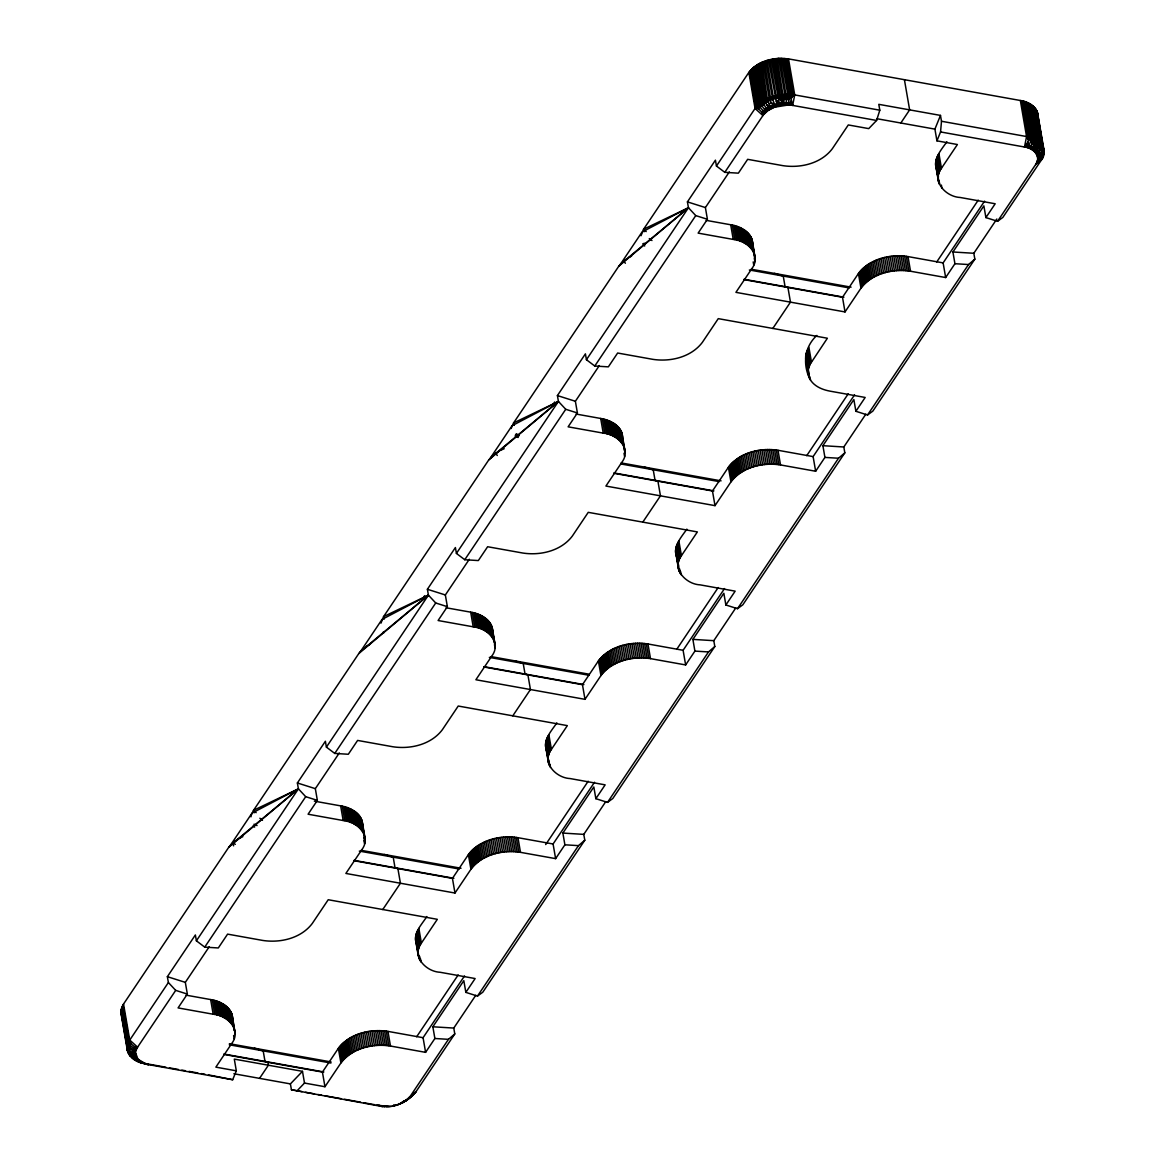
<?xml version="1.0" encoding="UTF-8"?>
<svg xmlns="http://www.w3.org/2000/svg" width="1165" height="1165" viewBox="0 0 1165 1165"><rect width="100%" height="100%" fill="white"/><g stroke="black" fill="none" stroke-linecap="round" stroke-linejoin="round"><path stroke-width="1.5" d="M1037.432 119.209C1040.432 108.898 1029.307 101.53 1020.351 100.496L788.501 58.891L778.584 58.323L768.39 59.968L761.59 62.415L767.779 101.413L758.284 108.578L755.066 108.476L716.446 166.013L724.79 172.333L738.362 173.163L747.653 159.328L782.778 165.634C800.457 168.372 821.15 163.522 832.349 148.698L848.295 124.946L868.74 128.616L876.59 120.461L879.808 110.194L878.789 104.34L940.475 115.408L941.495 121.262L940.548 131.936L936.937 140.849L957.397 144.518L941.451 168.27C931.214 181.565 946.213 196.87 960.062 197.453L995.187 203.758L985.896 217.593L997.56 221.277L1002.847 217.418L1041.466 159.882C1049.65 149.251 1037.666 137.004 1026.569 136.538L941.495 121.262M121.874 1016.856L120.956 1010.536L123.534 1004.041L228.777 847.232L235.592 840.548M605.785 801.593L583.782 834.373L584.801 840.227L482.791 992.216L477.49 996.075L465.84 992.376L475.131 978.542L440.006 972.251C426.157 971.654 411.158 956.363 421.395 943.068L437.326 919.316L328.224 899.73L312.278 923.481C301.08 938.306 280.401 943.169 262.708 940.432L227.597 934.126L218.306 947.961L204.734 947.13L196.39 940.81L195.37 934.956L167.367 976.678L168.386 982.532L129.752 1040.068C121.568 1050.67 133.567 1062.99 144.649 1063.412L165.925 1067.227M187.347 994.08L175.697 990.381L137.587 1047.16L134.747 1046.869C129.679 1056.16 140.31 1064.009 148.756 1064.664L232.694 1079.722L236.32 1070.824L215.86 1067.14L231.806 1043.389C242.029 1030.108 227.044 1014.802 213.18 1014.22L178.07 1007.914L187.347 994.08L185.322 982.357L209.292 946.65M362.606 825.752C363.058 814.087 350.752 807.389 340.661 805.874L314.332 801.141M735.799 607.897L713.796 640.677L714.815 646.531L612.805 798.506L607.504 802.379L595.854 798.68L593.83 786.972L562.87 833.077L564.894 844.8L555.618 858.634L520.493 852.343C502.799 849.591 482.121 854.455 470.922 869.279L454.976 893.031L345.874 873.444L361.82 849.693C372.043 836.412 357.058 821.107 343.194 820.524L308.084 814.219L317.361 800.384L315.336 788.661L339.306 752.954M416.356 943.359C412.628 933.194 422.109 924.195 426.827 916.535M865.813 414.201L843.81 446.981L844.829 452.835L742.819 604.81L737.518 608.683L725.868 604.985L723.844 593.262L692.884 639.381L694.908 651.104L685.632 664.938L650.507 658.633C632.813 655.895 612.135 660.759 600.936 675.584L584.99 699.335L475.888 679.748L491.834 655.997C502.057 642.701 487.072 627.411 473.208 626.814L438.098 620.523L447.375 606.688L445.35 594.966L469.32 559.258M546.793 750.741C542.031 740.43 551.817 730.572 556.841 722.839M135.591 1052.738L137.892 1059.189L145.858 1063.98L137.12 1059.611L138.402 1059.757L135.956 1058.432L137.426 1058.621L135.009 1057.15L136.655 1057.398L133.771 1054.383L135.722 1054.791L133.509 1052.927L135.577 1053.422L133.465 1051.427L135.65 1052.039L127.102 1047.51M996.832 219.005L973.824 253.271L974.843 259.14L872.833 411.114L867.546 414.988L855.882 411.289L853.858 399.566L822.898 445.685L824.922 457.408L815.646 471.243L780.521 464.937C762.827 462.199 742.149 467.063 730.95 481.888L715.004 505.639L605.902 486.053L621.848 462.301C632.071 449.006 617.086 433.715 603.222 433.118L568.112 426.827L577.403 412.978L575.379 401.27L599.334 365.562M677.331 558.093C671.477 547.725 681.496 536.934 686.855 529.143M985.896 217.593L983.872 205.87L952.912 251.989L954.936 263.712L945.66 277.547L910.535 271.241C892.841 268.503 872.163 273.367 860.964 288.177L845.018 311.929L735.916 292.357L751.862 268.605C762.085 255.31 747.1 240.005 733.236 239.422L698.126 233.117L707.417 219.282L705.393 207.559L729.348 171.867M855.882 411.289L865.173 397.454L830.048 391.149C822.257 389.722 813.942 386.27 809.879 379.047C802.598 364.296 804.316 346.791 816.869 335.447M937.359 170.702C931.505 160.333 941.524 149.542 946.897 141.751M997.56 221.277L1035.656 164.513C1041.801 156.532 1032.802 147.358 1024.486 147.008L940.548 131.936M1038.219 148.144L1038.831 141.679L1032.612 105.636M1033.035 150.372L1035.51 145.698L1035.044 139.261L1028.812 103.219M762.886 61.847L769.118 97.889L771.274 102.753L774.55 104.355L774.434 107.224L768.012 110.544L763.381 114.884L724.79 172.333M1020.351 100.496L1026.569 136.538L1024.486 147.008L1027.137 144.853L1032.729 147.052L1037.738 151.596L1035.831 153.052L1037.054 140.397L1030.821 104.355M761.59 62.415L760.323 63.012L766.541 99.054L769.031 103.772L771.274 102.753L774.434 107.224L788.472 104.952L789.171 94.321L782.938 58.279M764.225 61.323L770.444 97.365L770.196 100.321L767.779 101.413L765.318 99.695L759.085 63.653L760.323 63.012M232.49 1020.613C233.961 1008.468 221.088 1001.026 210.647 999.57L186.065 995.158M317.361 800.384L305.711 796.685L298.4 788.836L297.381 782.967L325.385 741.26L326.404 747.115L334.748 753.42L348.32 754.265L357.611 740.43L392.722 746.736C410.415 749.474 431.094 744.61 442.307 729.785L458.238 706.034L567.34 725.62L551.409 749.372C541.172 762.653 556.171 777.958 570.02 778.54L605.145 784.846L595.854 798.68M752.546 245.83C754.032 233.684 741.144 226.243 730.717 224.772L706.136 220.36M577.403 412.978L565.739 409.294L558.428 401.43L557.409 395.576L585.413 353.854L586.432 359.723L594.776 366.028L608.348 366.858L617.639 353.024L652.764 359.33C670.443 362.067 691.122 357.218 702.335 342.394L718.266 318.642L827.383 338.229L810.083 364.266L808.408 368.926L808.321 374.693M768.39 59.968L776.822 103.656L776.502 106.51L774.55 104.355L764.808 109.612L762.041 112.335L762.9 115.568L755.066 108.476L748.847 72.434L753.609 67.293L759.085 63.653M788.472 104.952L790.598 105.098L791.996 94.54L785.763 58.498M236.32 1070.824L234.296 1059.101L302.478 1071.334L290.405 1083.901L291.425 1089.756L381.625 1106.43L390.246 1106.517L393.537 1105.978L393.683 1104.973M766.978 60.376L773.196 96.418L772.73 99.36L775.453 106.86M492.329 634.386C494.892 621.833 481.48 613.562 470.689 612.164L446.093 607.766M447.375 606.688L435.725 602.989L428.414 595.14L427.395 589.272L455.399 547.55L456.418 553.419L464.762 559.724L478.334 560.569L487.625 546.735L522.736 553.025C540.429 555.778 561.108 550.914 572.321 536.089L588.252 512.338L697.369 531.924L681.423 555.676C671.186 568.957 686.185 584.262 700.034 584.845L735.159 591.15L725.868 604.985M135.781 1051.325L127.335 1045.646L121.116 1009.604M250.97 816.84L251.13 815.908M380.984 623.144L383.562 616.635L488.819 459.84L497.877 451.714M641.012 235.738L643.59 229.243L748.847 72.434M790.598 105.098L792.637 105.403L794.734 94.918L788.501 58.891M1026.613 102.243L1033.836 144.635L1033.69 150.868L1035.627 149.12L1034.855 151.916L1036.792 150.314M769.817 59.604L776.036 95.632L775.351 98.559L770.196 100.321L767.808 98.457L766.541 99.054L759.842 103.335L755.066 108.476M511.158 428.502L513.576 422.939L618.833 266.13L625.649 259.445M1034.156 107.034L1040.389 143.077L1039.646 145.989L1042.471 152.338L1041.029 159.314L1036.471 163.144M777.128 58.41L783.725 99.753L780.812 105.476L779.152 103.102L774.55 104.355M1026.452 147.431L1029.19 137.106L1022.957 101.064M767.808 98.457L773.196 96.418L775.351 98.559L778.045 97.904L778.948 95.035L772.715 58.993M137.164 1047.845L134.747 1046.869L136.451 1049.228L135.941 1050.626L134.091 1048.383L136.451 1049.228L137.587 1047.16L129.752 1040.068L123.534 1004.041M251.363 814.961L253.548 810.33L358.805 653.536L363.567 648.395M1028.302 147.984L1031.651 137.849L1025.433 101.806M1035.467 108.563L1041.685 144.606L1040.738 147.46L1042.719 146.222L1036.486 110.18M781.904 105.301L780.783 97.423L781.875 94.598L775.657 58.57M1027.734 102.709L1033.967 138.751L1030.035 148.669M1037.258 111.884L1044.131 152.44L1037.666 158.236L1043.753 148.8M936.937 140.849L934.913 129.126L940.475 115.408M1042.719 146.222L1041.583 149.018L1043.476 147.926L1042.151 150.649L1043.957 149.702L1042.471 152.338L1044.146 151.523L1042.515 154.071L1044.044 153.372L1036.908 111.024M1031.608 149.455L1036.078 139.815L1029.845 103.772M773.196 96.418L776.036 95.632L778.045 97.904L783.535 97.103L784.817 94.35L778.584 58.323M1035.51 145.698L1037.971 141.023L1031.753 104.981M786.302 104.923L786.288 96.957L787.729 94.292L781.497 58.25M777.565 106.204L776.822 103.656L778.599 100.496L776.094 101.107M1034.287 151.377L1039.646 142.363L1033.413 106.321M393.537 1105.978C402.143 1104.1 410.663 1098.726 416.153 1091.474L454.787 1033.938L453.768 1028.069L475.771 995.289M784.365 58.367L790.598 94.409L788.996 96.986L783.535 97.103L781.875 94.598L776.036 95.632M1035.365 152.469L1041.073 143.819L1034.84 107.792M230.888 844.581L252.033 813.097L298.4 788.836L196.39 940.81M360.917 650.885L382.047 619.401L428.414 595.14L326.404 747.115M490.931 457.175L512.061 425.706L558.428 401.43L456.418 553.419M620.945 263.479L642.075 231.995L688.442 207.734L687.423 201.88L715.427 160.158L716.446 166.013M422.662 598.693L424.686 595.679M551.671 406.512L554.7 401.983M586.432 359.723L688.442 207.734L695.753 215.598L707.417 219.282M204.734 947.13L305.711 796.685M334.748 753.42L435.725 602.989M464.762 559.724L565.739 409.294M594.776 366.028L695.753 215.598M259.562 1078.353L268.387 1065.218L267.877 1062.291L265.008 1061.417L263.188 1050.859L254.349 1048.18M900.822 123.009L909.632 109.874L904.419 79.686M382.775 909.53L400.425 883.245L397.891 868.595L395.022 867.721L393.202 857.163L384.363 854.484M512.789 715.834L530.439 689.534L527.905 674.885L525.036 674.011L523.216 663.468L514.377 660.788M642.803 522.124L660.453 495.839L657.919 481.189L655.05 480.315L653.23 469.772L644.391 467.092M772.832 328.428L790.467 302.143L787.933 287.493L785.064 286.619L783.244 276.076L774.405 273.382M296.667 1091.212L304.502 1083.057L324.962 1086.727L322.428 1072.077L338.374 1048.325C349.573 1033.501 370.252 1028.651 387.945 1031.389L423.07 1037.695L464.515 975.95M454.976 893.031L452.442 878.381L468.388 854.629C479.587 839.805 500.266 834.941 517.959 837.693L553.084 843.984L594.529 782.254M584.99 699.335L582.456 684.685L598.402 660.934C609.601 646.109 630.294 641.245 647.973 643.983L683.098 650.288L724.543 588.543M715.004 505.639L712.47 490.989L728.416 467.238C739.615 452.413 760.308 447.549 777.987 450.287L813.112 456.593L854.557 394.848M845.018 311.929L842.499 297.279L858.43 273.527C869.643 258.717 890.322 253.853 908.001 256.591L943.126 262.897L984.571 201.152M324.962 1086.727L340.908 1062.975C352.107 1048.15 372.785 1043.301 390.479 1046.039L425.589 1052.344L434.88 1038.496L432.856 1026.787L463.816 980.668L465.84 992.376M416.677 1036.748L458.165 974.945M545.686 844.567L588.179 781.234M676.705 649.356L718.193 587.539M806.719 455.661L848.207 393.843M936.733 261.965L978.236 200.147M454.787 1033.938L448.452 1039.34L410.357 1096.105L406.032 1100.561L416.153 1091.474L408.318 1098.901L402.668 1102.702L395.692 1105.454M477.49 996.075L578.466 845.644L584.801 840.227M607.504 802.379L708.495 651.934L714.815 646.531M737.518 608.683L838.509 458.238L844.829 452.835M867.546 414.988L968.523 264.542L974.843 259.14M783.535 97.103L786.288 99.608L788.821 99.637L793.38 94.715L787.147 58.672M1024.486 147.008L1027.821 142.261L1029.19 148.319L1031.01 146.193L1030.836 149.047L1032.729 147.052L1032.35 149.906L1034.272 148.028M1025.477 147.198L1027.137 144.853L1027.399 147.693L1029.146 145.45M1044.044 153.372L1037.476 160.333M1036.238 153.649L1042.238 145.407L1036.005 109.364M1036.908 154.901L1043.126 147.067M1040.563 152.513L1037.374 156.212M1024.224 101.413L1030.443 137.455L1028.506 139.684L1026.569 136.538M1037.622 157.552L1044.088 150.605L1037.52 112.757M397.789 1104.813L399.012 1103.517M1021.676 100.758L1028.506 139.684L1030.821 140.383L1032.831 138.271M1036.093 163.828L1039.078 158.833L1037.738 151.596L1036.602 154.275L1038.466 152.935L1037.17 155.542L1038.962 154.348L1037.52 156.882L1039.238 155.819M1037.651 158.935L1039.282 157.319L1037.301 161.047L1038.656 160.348L1036.806 162.445L1038 161.862L1035.656 164.513L1041.466 159.882L1042.995 157.115L1037.083 161.746M1030.443 137.455L1030.821 140.383L1032.976 141.227L1035.044 139.261M415.512 1092.377L410.386 1097.401M1043.359 156.183L1041.787 157.566L1043.884 154.304L1043.301 150.882M381.625 1106.43L391.353 1106.371M1032.976 141.227L1034.957 142.217L1037.054 140.397M401.532 1102.556L400.396 1103.561L406.265 1100.386M618.833 266.13L688.442 207.734L643.59 229.243L644.318 231.646M488.819 459.84L558.428 401.43L513.576 422.939L514.304 425.356M358.805 653.536L428.414 595.14L383.562 616.635L384.29 619.052M228.777 847.232L298.4 788.836L253.548 810.33L254.276 812.748M1042.544 158.047L1041.029 159.314L1042.049 158.964M620.173 264.353L688.442 207.734M490.159 458.049L558.428 401.43M360.145 651.745L428.414 595.14M230.131 845.44L298.4 788.836M1034.957 142.217L1036.734 143.353L1038.831 141.679M401.75 1103.182L409.337 1098.158M409.337 1097.445L414.813 1093.251M406.032 1100.561L410.706 1096.396L409.876 1096.789M408.143 1098.741L413.211 1094.984M1036.734 143.353L1038.306 144.62L1040.389 143.077M403.556 1102.192L407.095 1099.585M781.875 94.598L787.729 94.292L788.996 96.986L791.647 97.176L794.734 94.918L879.808 110.194M406.774 1099.964L411.391 1096.614M1041.685 144.606L1039.646 145.989L1038.306 144.62M365.606 646.852L370.281 644.114M402.114 1102.061L408.318 1098.901M403.949 1101.464L406.221 1100.241M237.835 839.106L242.83 836.645M629.071 257.349L631.576 256.111M392.445 1106.197L395.925 1105.075L393.581 1105.643M500.295 450.418L504.197 448.714M403.41 1101.493L404.677 1100.896M143.222 1063.194L140.79 1062.495L148.756 1064.664L145.61 1063.893L147.766 1064.461M876.59 120.461L792.637 105.403L790.948 102.462L779.152 103.102L778.628 105.928L776.822 103.656M784.103 105.039L783.725 99.753L781.162 100.044L778.045 97.904M389.139 1106.619L376.499 1105.032M787.729 94.292L794.734 94.918M952.912 251.989L973.824 253.271M954.936 263.712L968.523 264.542M822.898 445.685L843.81 446.981M824.922 457.408L838.509 458.238M692.884 639.381L713.796 640.677M694.908 651.104L708.495 651.934M562.87 833.077L583.782 834.373M564.894 844.8L578.466 845.644M432.856 1026.787L453.768 1028.069M434.88 1038.496L448.452 1039.34M642.832 243.718L644.988 244.65L644.143 243.092M876.954 118.728L934.913 129.126M751.221 269.231L851.105 287.158M749.357 269.989L849.227 287.915M744.042 279.265L843.911 297.177M743.94 279.6L842.499 297.279M576.122 414.056L600.703 418.468C610.445 420.026 622.183 426.07 622.663 437.21M621.207 462.927L721.077 480.854M621.12 464.005L719.213 481.611M614.028 472.961L713.897 490.887M613.926 473.296L712.47 490.989M491.193 656.623L589.286 674.229M489.329 657.38L589.199 675.307M484.014 666.657L583.883 684.583M483.912 666.992L582.456 684.685M361.179 850.319L461.049 868.245M359.315 851.091L459.185 869.003M354 860.352L453.869 878.279M353.898 860.687L452.442 878.381M229.389 1043.694L331.035 1061.941M229.301 1044.787L330.947 1063.033M223.986 1054.048L323.855 1071.975M223.884 1054.398L322.428 1072.077M233.859 1073.751L290.405 1083.901M169.464 1067.868L178.332 1069.455M181.871 1070.096L185.424 1070.737M188.963 1071.363L197.832 1072.965M201.37 1073.591L204.924 1074.232M208.462 1074.873L232.694 1079.722M291.425 1089.756L302.055 1091.663M305.594 1092.304L314.463 1093.891M318.001 1094.532L321.555 1095.158M325.093 1095.799L341.054 1098.668M344.592 1099.294L360.553 1102.163M364.092 1102.804L374.722 1104.711M377.853 1105.236L380.081 1105.701L379.237 1105.41M121.335 1008.657L127.567 1044.699L129.941 1045.311L130.698 1043.563L129.752 1040.068M142.043 1062.844L146.805 1064.242M139.567 1062.101L144.941 1063.689M122.005 1006.793L128.237 1042.835L130.698 1043.563L129.184 1040.986L122.951 1004.944M137.266 1061.198L143.222 1063.004M687.423 201.88L705.393 207.559M557.409 395.576L575.379 401.27M427.395 589.272L445.35 594.966M297.381 782.967L315.336 788.661M167.367 976.678L185.322 982.357M135.155 1060.135L141.635 1062.203M381.8 1106.284L382.659 1106.561M133.261 1058.927L140.208 1061.3M766.905 104.908L772.453 108.039L772.351 105.185L773.429 107.617M131.587 1057.587L138.955 1060.296M130.16 1056.116L137.892 1059.189M382.732 1105.905L384.77 1106.721M128.995 1054.558L137.019 1058.009M750.959 69.784L757.177 105.826L759.784 106.962L765.099 112.932M257.057 825.577L254.101 824.194L254.931 825.752L253.329 825.606L254.625 827.135M136.334 1056.772L128.092 1052.883L120.869 1011.468M752.677 68.109L758.896 104.136L761.502 105.418L766.483 111.709M1033.836 144.635L1032.001 143.703L1030.821 140.383M515.061 435.943L518.076 437.487L515.527 434.778L518.556 436.482M135.883 1055.461L127.48 1051.15L120.854 1012.385M235.33 844.334L232.607 842.892L233.626 845.863M385.455 1105.92L386.94 1106.735M754.614 66.507L760.832 102.549L763.41 103.976L768.012 110.544M127.145 1049.345L135.621 1054.107M516.241 433.657L519.284 435.521M756.755 65.022L762.988 101.064L765.521 102.637L765.318 99.695M649.284 238.563L651.963 240.543M136.174 1049.927L127.873 1043.767L121.641 1007.725M778.948 95.035L783.725 99.753M259.868 818.223L262.475 820.364M136.771 1048.529L128.674 1041.903L122.456 1005.861M770.444 97.365L772.73 99.36L765.594 60.828M643.59 229.243L646.182 231.587M253.548 810.33L256.14 812.675M763.905 114.228L756.42 106.699L750.187 70.657M784.817 94.35L788.821 99.637M168.386 982.532L175.697 990.381M644.682 246.033L643.371 244.519M383.343 631.911L383.969 632.682M127.567 1044.699L129.446 1047.058C127.786 1054.456 134.383 1060.558 140.907 1062.495L134.179 1059.553L134.994 1059.524L129.548 1055.344L131.004 1055.417L128.514 1053.728L130.16 1053.859L127.757 1052.024L129.577 1052.228L127.276 1050.248L129.257 1050.539L127.087 1048.427L129.213 1048.806L127.174 1046.578L129.446 1047.058L129.941 1045.311L128.237 1042.835M623.595 260.989L625.387 263.246M495.635 453.141L497.28 455.5M769.686 109.466L764.124 100.35L757.905 64.323M781.526 102.68L783.011 105.156L783.914 102.389L785.21 104.966L786.302 102.272L787.394 104.923L788.647 102.287L789.55 105.01L790.948 102.462L791.632 105.229M417.9 946.519L416.779 944.436M122.281 1017.686L122.762 1018.516M769.031 103.772L771.507 108.491M763.381 114.884L762.041 112.335L764.488 113.573L763.337 110.937L765.769 112.306L764.808 109.612L767.225 111.112L766.483 108.36L768.842 109.991L768.303 107.195L770.589 108.971L770.269 106.132M757.177 105.826L758.284 108.578L755.706 107.573L749.488 71.546M806.821 363.334L805.801 360.043M790.598 94.409L791.647 97.176M758.896 104.136L759.784 106.962L758.007 104.981L751.789 68.939M791.297 99.826L792.637 105.403M760.832 102.549L761.502 105.418L759.842 103.335L753.609 67.293M779.705 105.695L771.259 59.269M938.917 153.62L941.451 168.27M938.204 154.756L940.738 169.406M937.563 155.921L940.097 170.571M937.024 157.071L939.543 171.721M941.393 185.075L941.946 188.337M936.558 158.236L939.092 172.886M936.179 159.416L938.713 174.066M935.903 160.581L938.422 175.231M935.699 161.746L938.48 177.211M939.048 180.459L939.602 183.72M935.597 162.911L939.369 184.288M935.582 164.076L938.932 183.211M935.655 165.212L938.597 182.119M943.126 262.897L945.66 277.547M908.001 256.591L910.535 271.241M906.312 256.315L908.846 270.964M904.593 256.096L907.127 270.761M902.831 255.951L905.365 270.6M901.055 255.849L903.589 270.498M899.264 255.79L901.783 270.44M897.443 255.805L899.977 270.455M895.623 255.878L898.142 270.528M893.773 256.009L896.307 270.659M891.939 256.183L894.472 270.833M890.104 256.431L892.638 271.081M888.283 256.722L890.803 271.372M886.449 257.086L888.982 271.736M884.657 257.48L887.177 272.129M882.866 257.946L885.4 272.595M881.104 258.455L883.638 273.105M879.371 259.023L881.89 273.673M877.667 259.635L880.187 274.285M875.993 260.29L878.526 274.94M874.362 261.004L876.895 275.654M872.774 261.746L875.308 276.396M871.245 262.547L873.779 277.197M869.76 263.392L872.294 278.042M868.333 264.266L870.852 278.916M866.949 265.183L869.483 279.833M865.639 266.13L868.173 280.78M864.401 267.105L866.92 281.755M863.221 268.11L865.741 282.76M862.115 269.159L864.634 283.809M861.081 270.207L863.6 284.857M860.12 271.299L862.653 285.949M859.231 272.406L861.765 287.056M858.43 273.527L860.964 288.177M780.055 58.265L786.288 96.957M774.186 58.76L780.783 97.423M808.903 347.316L811.437 361.966M808.19 348.466L810.724 363.116M807.549 349.617L810.083 364.266M806.995 350.767L809.529 365.417M806.544 351.932L809.078 366.582M806.165 353.111L808.699 367.761M805.874 354.276L808.408 368.926M809.908 376.819L810.476 380.067M808.466 370.907L809.034 374.154M755.663 65.75L761.881 101.792L763.41 103.976L762.988 101.064M805.685 355.442L808.219 370.091M805.583 356.606L809.355 377.984M805.554 357.772L808.918 376.921M813.112 456.593L815.646 471.243M752.182 240.107L755.211 258.149M751.847 239.014L755.182 259.314M751.41 237.937L753.944 252.587M750.886 236.874L755.08 260.479M754.323 258.397L754.891 261.644M750.289 235.854L752.823 250.504M749.605 234.849L752.139 249.499M748.833 233.888L751.367 248.538M753.202 261.892L753.77 265.154M747.974 232.956L750.508 247.606M747.042 232.068L749.576 246.718M746.037 231.194L748.571 245.844M744.959 230.379L747.493 245.029M743.809 229.607L746.328 244.257M742.586 228.879L745.105 243.529M741.29 228.18L743.823 242.83M739.95 227.539L742.469 242.189M777.987 450.287L780.521 464.937M738.537 226.957L741.057 241.606M776.298 450.025L778.832 464.675M737.066 226.418L739.6 241.068M774.579 449.807L777.113 464.456M735.552 225.923L738.086 240.572M772.817 449.646L775.351 464.296M733.979 225.486L736.513 240.136M732.363 225.107L734.897 239.757M771.041 449.544L773.575 464.194M730.717 224.772L733.236 239.422M769.25 449.501L771.769 464.151M767.429 449.501L769.963 464.151M765.609 449.574L768.128 464.223M763.759 449.705L766.293 464.354M761.925 449.894L764.458 464.544M760.09 450.127L762.624 464.777M758.269 450.418L760.789 465.068M756.435 450.782L758.968 465.432M754.629 451.19L757.163 465.84M752.852 451.641L755.386 466.291M751.09 452.151L753.624 466.801M749.357 452.719L751.876 467.369M747.653 453.331L750.173 467.981M745.979 453.986L748.513 468.636M744.348 454.7L746.881 469.349M742.76 455.457L745.294 470.107M741.231 456.243L743.765 470.893M739.746 457.088L742.265 471.738M738.319 457.962L740.838 472.611M736.935 458.879L739.469 473.529M735.625 459.825L738.159 474.475M734.372 460.801L736.906 475.451M733.207 461.806L735.727 476.456M732.086 462.854L734.62 477.504M731.067 463.918L733.586 478.567M730.106 464.995L732.625 479.645M729.217 466.102L731.751 480.752M728.416 467.238L730.95 481.888M678.889 541.026L681.423 555.676M678.176 542.162L680.71 556.812M677.535 543.312L680.069 557.962M676.981 544.477L679.515 559.127M676.53 545.628L679.064 560.292M680.593 571.505L681.146 574.767M676.151 546.807L678.685 561.457M679.617 568.884L680.462 573.777M675.86 547.972L678.394 562.622M675.671 549.152L678.729 566.234M679.297 569.481L679.85 572.743M676.807 557.045L679.341 571.695M675.569 550.302L678.918 570.602M675.54 551.467L678.569 569.51M683.098 650.288L685.632 664.938M621.833 432.71L625.183 451.86M621.396 431.632L625.168 453.01M623.945 447.666L624.498 450.928M620.872 430.584L623.406 445.234M620.275 429.55L622.809 444.2M624.018 453.258L624.586 456.52M619.591 428.56L622.11 443.21M618.819 427.584L621.338 442.234M617.96 426.652L620.494 441.302M617.028 425.764L619.562 440.414M616.023 424.89L618.557 439.54M614.945 424.075L617.479 438.724M613.795 423.303L616.314 437.953M612.572 422.575L615.091 437.225M611.275 421.876L613.809 436.526M609.936 421.235L612.455 435.885M647.973 643.983L650.507 658.633M608.523 420.652L611.043 435.302M646.284 643.721L648.818 658.371M607.052 420.114L609.586 434.763M644.565 643.502L647.085 658.152M605.538 419.618L608.057 434.268M603.965 419.182L606.499 433.831M642.803 643.342L645.337 657.992M602.349 418.803L604.883 433.453M641.027 643.24L643.561 657.89M600.703 418.468L603.222 433.118M639.236 643.197L641.755 657.846M637.415 643.211L639.949 657.861M635.58 643.269L638.114 657.919M633.745 643.4L636.279 658.05M631.911 643.59L634.444 658.24M630.076 643.823L632.61 658.473M628.241 644.129L630.775 658.778M626.421 644.478L628.954 659.128M624.615 644.886L627.149 659.536M622.838 645.337L625.357 659.987M621.076 645.847L623.595 660.497M619.329 646.415L621.862 661.065M617.625 647.026L620.159 661.676M615.965 647.696L618.499 662.346M614.334 648.395L616.868 663.045M612.746 649.153L615.28 663.802M611.217 649.939L613.737 664.589M609.732 650.784L612.251 665.433M608.29 651.657L610.824 666.307M606.921 652.575L609.455 667.225M605.611 653.521L608.145 668.171M604.358 654.497L606.892 669.147M603.193 655.516L605.713 670.166M602.072 656.55L604.606 671.2M601.038 657.613L603.572 672.263M600.091 658.706L602.611 673.355M599.203 659.812L601.737 674.462M598.402 660.934L600.936 675.584M548.875 734.722L551.409 749.372M548.162 735.858L550.681 750.508M547.521 737.008L550.055 751.658M546.968 738.173L549.501 752.823M546.516 739.338L549.035 753.988M546.137 740.503L548.671 755.153M549.88 764.211L550.448 767.473M545.846 741.683L548.38 756.333M545.657 742.848L548.191 757.498M548.715 759.93L549.836 766.439M545.54 744.013L549.327 765.39M545.526 745.163L548.89 764.313M545.599 746.314L548.555 763.206M553.084 843.984L555.618 858.634M492.402 628.619L495.096 644.405M491.805 626.406L495.169 645.556M491.382 625.328L495.154 646.706M490.858 624.28L493.931 641.362M494.484 644.624L495.052 647.871M490.261 623.246L492.795 637.896M489.577 622.256L492.096 636.906M488.805 621.28L491.324 635.93M487.946 620.348L490.48 634.998M487.014 619.46L489.548 634.11M486.009 618.6L488.543 633.25M484.931 617.785L487.451 632.435M483.781 616.999L486.3 631.648M482.558 616.27L485.077 630.92M481.262 615.586L483.795 630.236M479.907 614.945L482.441 629.595M517.959 837.693L520.493 852.343M478.509 614.348L481.029 628.998M516.27 837.417L518.804 852.066M477.038 613.809L479.572 628.459M514.551 837.198L517.071 851.848M475.524 613.314L478.043 627.964M473.951 612.877L476.485 627.527M512.789 837.038L515.323 851.688M472.335 612.499L474.869 627.149M511.013 836.936L513.547 851.586M470.689 612.164L473.208 626.814M509.207 836.892L511.741 851.542M507.401 836.907L509.935 851.557M505.566 836.98L508.1 851.63M503.731 837.096L506.265 851.746M501.897 837.286L504.43 851.935M500.062 837.519L502.596 852.168M498.227 837.824L500.761 852.474M496.406 838.174L498.94 852.824M494.601 838.582L497.135 853.231M492.824 839.033L495.343 853.683M491.062 839.557L493.581 854.207M489.315 840.111L491.848 854.761M487.611 840.722L490.145 855.372M485.951 841.392L488.485 856.042M484.32 842.091L486.853 856.741M482.732 842.848L485.266 857.498M481.203 843.649L483.723 858.299M479.718 844.479L482.237 859.129M478.276 845.353L480.81 860.003M476.907 846.271L479.441 860.92M475.597 847.217L478.131 861.867M474.344 848.193L476.878 862.843M473.165 849.212L475.699 863.862M472.058 850.246L474.592 864.896M471.024 851.309L473.558 865.959M470.078 852.401L472.597 867.051M469.189 853.508L471.723 868.158M468.388 854.629L470.922 869.279M418.861 928.418L421.395 943.068M418.148 929.554L420.667 944.203M417.507 930.704L420.041 945.354M416.954 931.869L419.487 946.519M416.502 933.034L419.021 947.684M416.123 934.199L418.657 948.849M420.55 958.912L421.118 962.159M415.832 935.379L418.366 950.028M419.589 956.276L420.434 961.169M419.269 956.887L419.822 960.135M415.643 936.543L418.162 951.193M415.526 937.708L419.313 959.086M415.512 938.859L418.876 958.009M415.585 940.009L418.279 955.795M423.07 1037.695L425.589 1052.344M362.14 821.208L365.082 838.101M361.791 820.102L365.14 840.402M361.368 819.024L363.902 833.674M360.844 817.976L363.378 832.625M364.194 836.688L365.038 841.567M363.99 837.853L364.834 842.746M360.247 816.956L362.766 831.606M363.99 840.649L364.558 843.911M359.548 815.951L362.082 830.601M358.791 814.99L361.31 829.64M357.932 814.058L360.466 828.708M357 813.155L359.534 827.805M355.995 812.296L358.529 826.946M354.917 811.481L357.437 826.131M353.752 810.694L356.286 825.344M352.544 809.966L355.063 824.616M351.248 809.282L353.781 823.932M349.893 808.641L352.427 823.291M387.945 1031.389L390.479 1046.039M348.495 808.044L351.014 822.694M386.256 1031.112L388.79 1045.762M347.024 807.505L349.558 822.155M384.537 1030.894L387.057 1045.544M345.51 807.01L348.029 821.66M382.775 1030.734L385.309 1045.384M343.937 806.573L346.471 821.223M342.321 806.195L344.855 820.844M380.999 1030.632L383.533 1045.282M340.661 805.874L343.194 820.524M379.193 1030.588L381.727 1045.238M377.387 1030.603L379.921 1045.253M375.552 1030.676L378.086 1045.325M373.717 1030.792L376.251 1045.442M371.883 1030.981L374.416 1045.631M370.048 1031.229L372.582 1045.879M368.213 1031.52L370.747 1046.17M366.392 1031.87L368.926 1046.52M364.587 1032.277L367.121 1046.927M362.81 1032.743L365.329 1047.393M361.034 1033.253L363.567 1047.903M359.301 1033.806L361.834 1048.456M357.597 1034.418L360.131 1049.068M355.937 1035.088L358.456 1049.738M354.306 1035.787L356.839 1050.437M352.718 1036.544L355.252 1051.194M351.189 1037.345L353.709 1051.995M349.689 1038.175L352.223 1052.825M348.262 1039.049L350.796 1053.699M346.893 1039.966L349.427 1054.616M345.583 1040.913L348.117 1055.563M344.33 1041.889L346.864 1056.539M343.151 1042.908L345.685 1057.558M342.044 1043.942L344.578 1058.592M341.01 1045.005L343.544 1059.655M340.049 1046.097L342.583 1060.747M339.175 1047.204L341.709 1061.854M338.374 1048.325L340.908 1062.975M302.478 1071.334L304.502 1083.057M232.126 1014.904L235.141 1032.947M231.777 1013.798L235.126 1034.098M231.354 1012.735L234.18 1030.384M230.83 1011.671L233.364 1026.321M230.233 1010.652L232.752 1025.302M229.534 1009.647L232.068 1024.297M233.597 1035.525L234.165 1038.772M228.762 1008.686L231.296 1023.336M227.918 1007.754L230.452 1022.404M226.986 1006.851L229.52 1021.501M225.981 1005.992L228.515 1020.642M224.903 1005.177L227.423 1019.826M223.738 1004.39L226.272 1019.04M222.515 1003.662L225.049 1018.312M221.233 1002.978L223.767 1017.627M219.879 1002.337L222.413 1016.987M218.467 1001.74L221 1016.39M217.01 1001.201L219.53 1015.851M215.481 1000.72L218.015 1015.37M213.923 1000.284L216.457 1014.933M212.307 999.89L214.841 1014.54M210.647 999.57L213.18 1014.22M120.956 1010.536L127.626 1048.587"/></g></svg>
